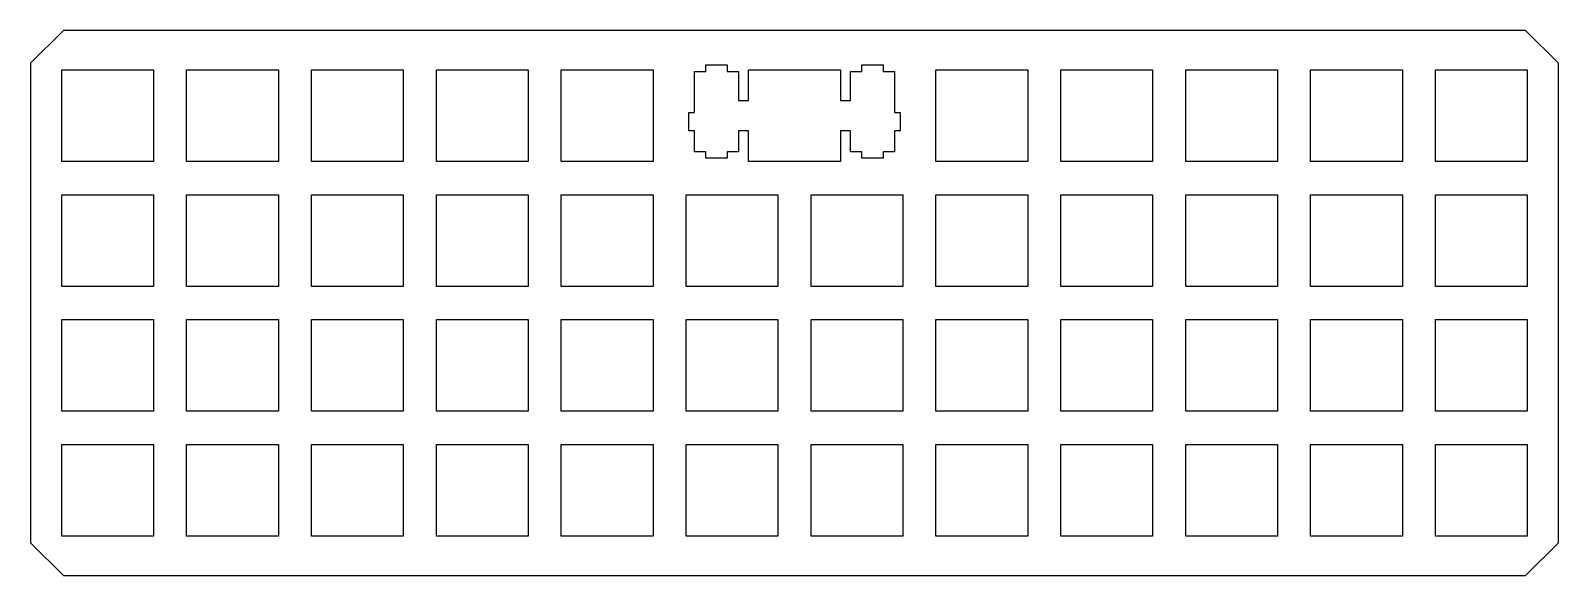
# Model space of a CAD drawing. Header units: millimetres. Extents: x -231 to 2, y -80 to 3.
import ezdxf

# ---------------------------------------------------------------- set-up
doc = ezdxf.new("R2010")
doc.units = ezdxf.units.MM
doc.layers.get('0').update_dxf_attribs({"linetype": 'CONTINUOUS'})

msp = doc.modelspace()

# ---------------------------------------------------------------- linework, layer by layer
for points in [[(-230.919, -74.9331), (-225.919, -79.9331), (-2.86965, -79.9331), (2.13035, -74.9331), (2.13035, -1.78364), (-2.86965, 3.21636), (-225.919, 3.21636), (-230.919, -1.78364)], [(-121.394, -16.7831), (-121.394, -12.0826), (-122.92, -12.0826), (-122.92, -15.3128), (-124.645, -15.3128), (-124.645, -16.2347), (-127.944, -16.2347), (-127.944, -15.3128), (-129.669, -15.3128), (-129.669, -12.0826), (-130.495, -12.0826), (-130.495, -9.28384), (-129.669, -9.28384), (-129.669, -3.01377), (-127.944, -3.01377), (-127.944, -2.03261), (-124.645, -2.03261), (-124.645, -3.01377), (-122.92, -3.01377), (-122.92, -7.48273), (-121.394, -7.48273), (-121.394, -2.78364), (-107.395, -2.78364), (-107.395, -7.48273), (-105.869, -7.48273), (-105.869, -3.01377), (-104.144, -3.01377), (-104.144, -2.03261), (-100.845, -2.03261), (-100.845, -3.01377), (-99.1182, -3.01377), (-99.1182, -9.28384), (-98.2941, -9.28384), (-98.2941, -12.0826), (-99.1182, -12.0826), (-99.1182, -15.3128), (-100.845, -15.3128), (-100.845, -16.2347), (-104.144, -16.2347), (-104.144, -15.3128), (-105.869, -15.3128), (-105.869, -12.0826), (-107.395, -12.0826), (-107.395, -16.7831)], [(-212.17, -2.78364), (-212.17, -16.7831), (-226.169, -16.7831), (-226.169, -2.78364)], [(-193.12, -2.78364), (-193.12, -16.7831), (-207.119, -16.7831), (-207.119, -2.78364)], [(-174.07, -2.78364), (-174.07, -16.7831), (-188.069, -16.7831), (-188.069, -2.78364)], [(-155.02, -2.78364), (-155.02, -16.7831), (-169.019, -16.7831), (-169.019, -2.78364)], [(-135.97, -2.78364), (-135.97, -16.7831), (-149.969, -16.7831), (-149.969, -2.78364)], [(-78.8197, -2.78364), (-78.8197, -16.7831), (-92.819, -16.7831), (-92.819, -2.78364)], [(-59.7697, -2.78364), (-59.7697, -16.7831), (-73.769, -16.7831), (-73.769, -2.78364)], [(-40.7197, -2.78364), (-40.7197, -16.7831), (-54.719, -16.7831), (-54.719, -2.78364)], [(-21.6697, -2.78364), (-21.6697, -16.7831), (-35.669, -16.7831), (-35.669, -2.78364)], [(-2.61965, -2.78364), (-2.61965, -16.7831), (-16.6192, -16.7831), (-16.6192, -2.78364)], [(-212.17, -21.8336), (-212.17, -35.833), (-226.169, -35.833), (-226.169, -21.8336)], [(-193.12, -21.8336), (-193.12, -35.833), (-207.119, -35.833), (-207.119, -21.8336)], [(-174.07, -21.8336), (-174.07, -35.833), (-188.069, -35.833), (-188.069, -21.8336)], [(-155.02, -21.8336), (-155.02, -35.833), (-169.019, -35.833), (-169.019, -21.8336)], [(-135.97, -21.8336), (-135.97, -35.833), (-149.969, -35.833), (-149.969, -21.8336)], [(-116.918, -21.8336), (-116.918, -35.833), (-130.919, -35.833), (-130.919, -21.8336)], [(-97.8683, -21.8336), (-97.8683, -35.833), (-111.869, -35.833), (-111.869, -21.8336)], [(-78.8197, -21.8336), (-78.8197, -35.833), (-92.819, -35.833), (-92.819, -21.8336)], [(-59.7697, -21.8336), (-59.7697, -35.833), (-73.769, -35.833), (-73.769, -21.8336)], [(-40.7197, -21.8336), (-40.7197, -35.833), (-54.719, -35.833), (-54.719, -21.8336)], [(-21.6697, -21.8336), (-21.6697, -35.833), (-35.669, -35.833), (-35.669, -21.8336)], [(-2.61965, -21.8336), (-2.61965, -35.833), (-16.6192, -35.833), (-16.6192, -21.8336)], [(-212.17, -40.8838), (-212.17, -54.8831), (-226.169, -54.8831), (-226.169, -40.8838)], [(-193.12, -40.8838), (-193.12, -54.8831), (-207.119, -54.8831), (-207.119, -40.8838)], [(-174.07, -40.8838), (-174.07, -54.8831), (-188.069, -54.8831), (-188.069, -40.8838)], [(-155.02, -40.8838), (-155.02, -54.8831), (-169.019, -54.8831), (-169.019, -40.8838)], [(-135.97, -40.8838), (-135.97, -54.8831), (-149.969, -54.8831), (-149.969, -40.8838)], [(-116.918, -40.8838), (-116.918, -54.8831), (-130.919, -54.8831), (-130.919, -40.8838)], [(-97.8683, -40.8838), (-97.8683, -54.8831), (-111.869, -54.8831), (-111.869, -40.8838)], [(-78.8197, -40.8838), (-78.8197, -54.8831), (-92.819, -54.8831), (-92.819, -40.8838)], [(-59.7697, -40.8838), (-59.7697, -54.8831), (-73.769, -54.8831), (-73.769, -40.8838)], [(-40.7197, -40.8838), (-40.7197, -54.8831), (-54.719, -54.8831), (-54.719, -40.8838)], [(-21.6697, -40.8838), (-21.6697, -54.8831), (-35.669, -54.8831), (-35.669, -40.8838)], [(-2.61965, -40.8838), (-2.61965, -54.8831), (-16.6192, -54.8831), (-16.6192, -40.8838)], [(-212.17, -59.9338), (-212.17, -73.9331), (-226.169, -73.9331), (-226.169, -59.9338)], [(-193.12, -59.9338), (-193.12, -73.9331), (-207.119, -73.9331), (-207.119, -59.9338)], [(-174.07, -59.9338), (-174.07, -73.9331), (-188.069, -73.9331), (-188.069, -59.9338)], [(-155.02, -59.9338), (-155.02, -73.9331), (-169.019, -73.9331), (-169.019, -59.9338)], [(-135.97, -59.9338), (-135.97, -73.9331), (-149.969, -73.9331), (-149.969, -59.9338)], [(-116.918, -59.9338), (-116.918, -73.9331), (-130.919, -73.9331), (-130.919, -59.9338)], [(-97.8683, -59.9338), (-97.8683, -73.9331), (-111.869, -73.9331), (-111.869, -59.9338)], [(-78.8197, -59.9338), (-78.8197, -73.9331), (-92.819, -73.9331), (-92.819, -59.9338)], [(-59.7697, -59.9338), (-59.7697, -73.9331), (-73.769, -73.9331), (-73.769, -59.9338)], [(-40.7197, -59.9338), (-40.7197, -73.9331), (-54.719, -73.9331), (-54.719, -59.9338)], [(-21.6697, -59.9338), (-21.6697, -73.9331), (-35.669, -73.9331), (-35.669, -59.9338)], [(-2.61965, -59.9338), (-2.61965, -73.9331), (-16.6192, -73.9331), (-16.6192, -59.9338)]]:
    msp.add_lwpolyline(points, close=True)

doc.saveas('drawing.dxf')
